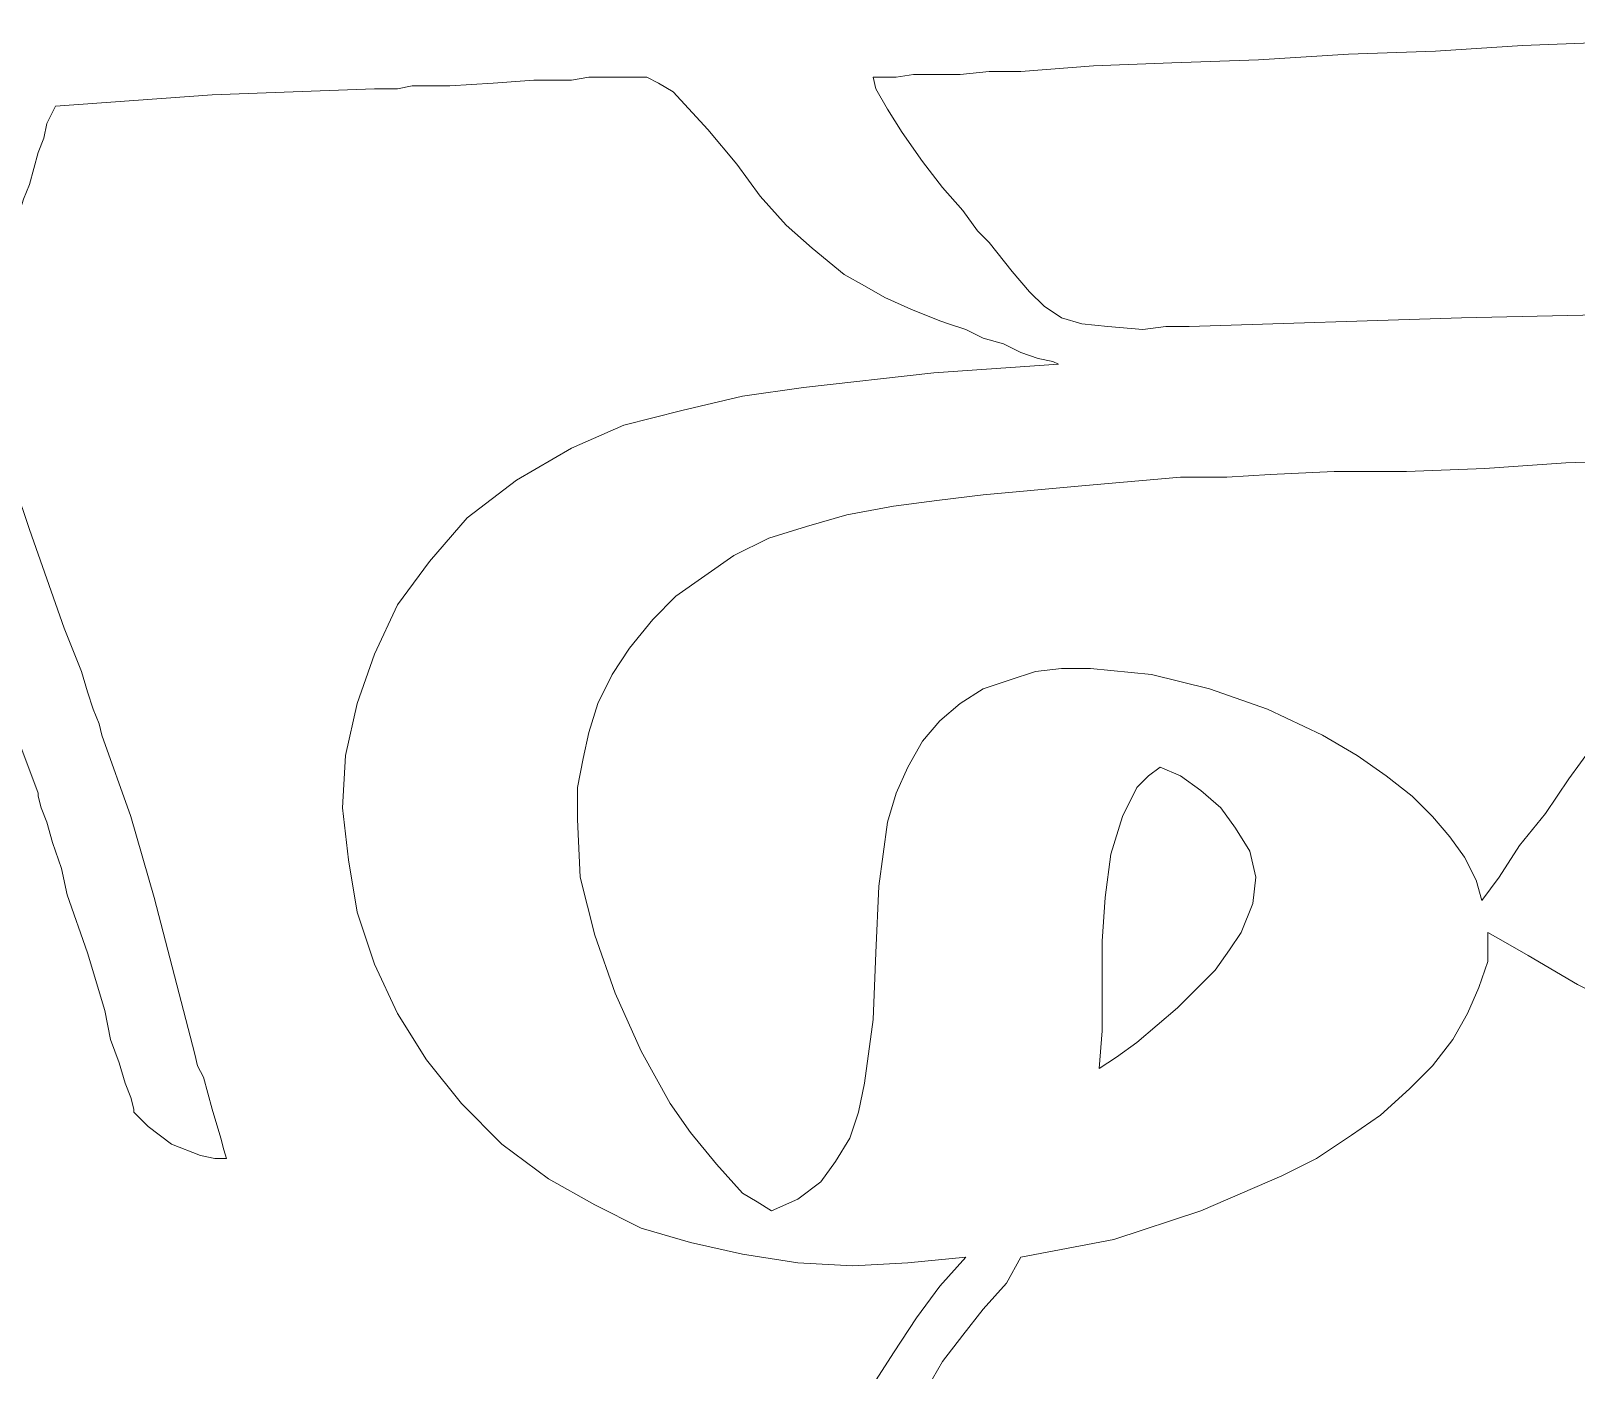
# Model space of a CAD drawing. Header units: centimetres. Extents: x -51 to 51, y -37 to 37.
# Drawn here: x -22.19 to -8.1, y -20.73 to -8.51 of the extents above; entities that cross this region are included whole.
import ezdxf

# ---------------------------------------------------------------- set-up
doc = ezdxf.new("R2010")
doc.units = ezdxf.units.CM
doc.header["$MEASUREMENT"] = 0
doc.layers.add('Layer 1', color=7, linetype='Continuous')

msp = doc.modelspace()

# ---------------------------------------------------------------- linework, layer by layer
at = {"layer": 'Layer 1', "lineweight": 9}
for points, knots in [([(-5.86858, -8.51247), (-5.86858, -8.51247), (-5.89501, -8.51247), (-5.89501, -8.51247), (-5.89501, -8.51247), (-5.89501, -8.51247), (-5.97432, -8.51247), (-5.97432, -8.51247), (-5.97432, -8.51247), (-5.97432, -8.51247), (-6.08007, -8.51247), (-6.08007, -8.51247), (-6.08007, -8.51247), (-6.08007, -8.51247), (-6.23869, -8.53891), (-6.23869, -8.53891), (-6.23869, -8.53891), (-6.23869, -8.53891), (-6.42374, -8.53891), (-6.42374, -8.53891), (-6.42374, -8.53891), (-6.42374, -8.53891), (-6.66167, -8.56534), (-6.66167, -8.56534), (-6.66167, -8.56534), (-6.66167, -8.56534), (-6.92603, -8.56534), (-6.92603, -8.56534), (-6.92603, -8.56534), (-6.92603, -8.56534), (-7.21684, -8.59178), (-7.21684, -8.59178), (-7.21684, -8.59178), (-7.21684, -8.59178), (-7.87775, -8.61822), (-7.87775, -8.61822), (-7.87775, -8.61822), (-7.87775, -8.61822), (-8.59153, -8.64465), (-8.59153, -8.64465), (-8.59153, -8.64465), (-8.59153, -8.64465), (-9.38463, -8.69753), (-9.38463, -8.69753), (-9.38463, -8.69753), (-9.38463, -8.69753), (-10.17772, -8.72396), (-10.17772, -8.72396), (-10.17772, -8.72396), (-10.17772, -8.72396), (-10.99725, -8.77683), (-10.99725, -8.77683), (-10.99725, -8.77683), (-10.99725, -8.77683), (-11.79035, -8.80327), (-11.79035, -8.80327), (-11.79035, -8.80327), (-11.79035, -8.80327), (-12.50413, -8.82971), (-12.50413, -8.82971), (-12.50413, -8.82971), (-12.50413, -8.82971), (-13.16504, -8.88258), (-13.16504, -8.88258), (-13.16504, -8.88258), (-13.16504, -8.88258), (-13.45585, -8.88258), (-13.45585, -8.88258), (-13.45585, -8.88258), (-13.45585, -8.88258), (-13.72021, -8.90902), (-13.72021, -8.90902), (-13.72021, -8.90902), (-13.72021, -8.90902), (-13.95814, -8.90902), (-13.95814, -8.90902), (-13.95814, -8.90902), (-13.95814, -8.90902), (-14.14319, -8.90902), (-14.14319, -8.90902), (-14.14319, -8.90902), (-14.14319, -8.90902), (-14.30181, -8.93545), (-14.30181, -8.93545), (-14.30181, -8.93545), (-14.30181, -8.93545), (-14.40756, -8.93545), (-14.40756, -8.93545), (-14.40756, -8.93545), (-14.40756, -8.93545), (-14.48687, -8.93545), (-14.48687, -8.93545), (-14.48687, -8.93545), (-14.48687, -8.93545), (-14.5133, -8.93545), (-14.5133, -8.93545)], [0, 0, 0, 0, 0.04, 0.04, 0.04, 0.04, 0.08, 0.08, 0.08, 0.08, 0.12, 0.12, 0.12, 0.12, 0.16, 0.16, 0.16, 0.16, 0.2, 0.2, 0.2, 0.2, 0.24, 0.24, 0.24, 0.24, 0.28, 0.28, 0.28, 0.28, 0.32, 0.32, 0.32, 0.32, 0.36, 0.36, 0.36, 0.36, 0.4, 0.4, 0.4, 0.4, 0.44, 0.44, 0.44, 0.44, 0.48, 0.48, 0.48, 0.48, 0.52, 0.52, 0.52, 0.52, 0.56, 0.56, 0.56, 0.56, 0.6, 0.6, 0.6, 0.6, 0.64, 0.64, 0.64, 0.64, 0.68, 0.68, 0.68, 0.68, 0.72, 0.72, 0.72, 0.72, 0.76, 0.76, 0.76, 0.76, 0.8, 0.8, 0.8, 0.8, 0.84, 0.84, 0.84, 0.84, 0.88, 0.88, 0.88, 0.88, 0.92, 0.92, 0.92, 0.92, 1, 1, 1, 1]), ([(-16.91902, -8.93545), (-16.91902, -8.93545), (-16.94546, -8.93545), (-16.94546, -8.93545), (-16.94546, -8.93545), (-16.94546, -8.93545), (-16.99833, -8.93545), (-16.99833, -8.93545), (-16.99833, -8.93545), (-16.99833, -8.93545), (-17.10408, -8.93545), (-17.10408, -8.93545), (-17.10408, -8.93545), (-17.10408, -8.93545), (-17.2627, -8.96189), (-17.2627, -8.96189), (-17.2627, -8.96189), (-17.2627, -8.96189), (-17.60637, -8.96189), (-17.60637, -8.96189), (-17.60637, -8.96189), (-17.60637, -8.96189), (-17.97648, -8.98833), (-17.97648, -8.98833), (-17.97648, -8.98833), (-17.97648, -8.98833), (-18.37303, -9.01476), (-18.37303, -9.01476), (-18.37303, -9.01476), (-18.37303, -9.01476), (-18.71671, -9.01476), (-18.71671, -9.01476), (-18.71671, -9.01476), (-18.71671, -9.01476), (-18.84889, -9.0412), (-18.84889, -9.0412), (-18.84889, -9.0412), (-18.84889, -9.0412), (-18.95463, -9.0412), (-18.95463, -9.0412), (-18.95463, -9.0412), (-18.95463, -9.0412), (-19.03394, -9.0412), (-19.03394, -9.0412), (-19.03394, -9.0412), (-19.03394, -9.0412), (-19.06038, -9.0412), (-19.06038, -9.0412)], [0, 0, 0, 0, 0.07692308, 0.07692308, 0.07692308, 0.07692308, 0.15384615, 0.15384615, 0.15384615, 0.15384615, 0.23076923, 0.23076923, 0.23076923, 0.23076923, 0.30769231, 0.30769231, 0.30769231, 0.30769231, 0.38461538, 0.38461538, 0.38461538, 0.38461538, 0.46153846, 0.46153846, 0.46153846, 0.46153846, 0.53846154, 0.53846154, 0.53846154, 0.53846154, 0.61538462, 0.61538462, 0.61538462, 0.61538462, 0.69230769, 0.69230769, 0.69230769, 0.69230769, 0.76923077, 0.76923077, 0.76923077, 0.76923077, 0.84615385, 0.84615385, 0.84615385, 0.84615385, 1, 1, 1, 1]), ([(-16.33742, -9.06764), (-16.33742, -9.06764), (-16.4696, -8.98833), (-16.4696, -8.98833), (-16.4696, -8.98833), (-16.4696, -8.98833), (-16.57535, -8.93545), (-16.57535, -8.93545), (-16.57535, -8.93545), (-16.57535, -8.93545), (-16.73397, -8.93545), (-16.73397, -8.93545), (-16.73397, -8.93545), (-16.73397, -8.93545), (-16.91902, -8.93545), (-16.91902, -8.93545)], [0, 0, 0, 0, 0.2, 0.2, 0.2, 0.2, 0.4, 0.4, 0.4, 0.4, 0.6, 0.6, 0.6, 0.6, 1, 1, 1, 1]), ([(-14.5133, -8.93545), (-14.5133, -8.93545), (-14.48687, -9.0412), (-14.48687, -9.0412), (-14.48687, -9.0412), (-14.48687, -9.0412), (-14.38112, -9.22625), (-14.38112, -9.22625), (-14.38112, -9.22625), (-14.38112, -9.22625), (-14.24894, -9.43775), (-14.24894, -9.43775), (-14.24894, -9.43775), (-14.24894, -9.43775), (-14.06388, -9.70211), (-14.06388, -9.70211), (-14.06388, -9.70211), (-14.06388, -9.70211), (-13.87883, -9.94004), (-13.87883, -9.94004), (-13.87883, -9.94004), (-13.87883, -9.94004), (-13.69377, -10.15153), (-13.69377, -10.15153), (-13.69377, -10.15153), (-13.69377, -10.15153), (-13.56159, -10.33659), (-13.56159, -10.33659), (-13.56159, -10.33659), (-13.56159, -10.33659), (-13.45585, -10.44233), (-13.45585, -10.44233)], [0, 0, 0, 0, 0.11111111, 0.11111111, 0.11111111, 0.11111111, 0.22222222, 0.22222222, 0.22222222, 0.22222222, 0.33333333, 0.33333333, 0.33333333, 0.33333333, 0.44444444, 0.44444444, 0.44444444, 0.44444444, 0.55555556, 0.55555556, 0.55555556, 0.55555556, 0.66666667, 0.66666667, 0.66666667, 0.66666667, 0.77777778, 0.77777778, 0.77777778, 0.77777778, 1, 1, 1, 1]), ([(-19.06038, -9.0412), (-19.06038, -9.0412), (-19.8006, -9.06764), (-19.8006, -9.06764), (-19.8006, -9.06764), (-19.8006, -9.06764), (-20.54082, -9.09407), (-20.54082, -9.09407), (-20.54082, -9.09407), (-20.54082, -9.09407), (-21.25461, -9.14695), (-21.25461, -9.14695), (-21.25461, -9.14695), (-21.25461, -9.14695), (-21.96839, -9.19982), (-21.96839, -9.19982)], [0, 0, 0, 0, 0.2, 0.2, 0.2, 0.2, 0.4, 0.4, 0.4, 0.4, 0.6, 0.6, 0.6, 0.6, 1, 1, 1, 1]), ([(-13.90527, -11.15612), (-13.90527, -11.15612), (-14.16963, -11.05037), (-14.16963, -11.05037), (-14.16963, -11.05037), (-14.16963, -11.05037), (-14.40756, -10.94463), (-14.40756, -10.94463), (-14.40756, -10.94463), (-14.40756, -10.94463), (-14.59261, -10.83888), (-14.59261, -10.83888), (-14.59261, -10.83888), (-14.59261, -10.83888), (-14.77767, -10.73313), (-14.77767, -10.73313), (-14.77767, -10.73313), (-14.77767, -10.73313), (-15.06847, -10.49521), (-15.06847, -10.49521), (-15.06847, -10.49521), (-15.06847, -10.49521), (-15.3064, -10.28371), (-15.3064, -10.28371), (-15.3064, -10.28371), (-15.3064, -10.28371), (-15.54433, -10.01935), (-15.54433, -10.01935), (-15.54433, -10.01935), (-15.54433, -10.01935), (-15.75582, -9.72855), (-15.75582, -9.72855), (-15.75582, -9.72855), (-15.75582, -9.72855), (-16.02018, -9.41131), (-16.02018, -9.41131), (-16.02018, -9.41131), (-16.02018, -9.41131), (-16.33742, -9.06764), (-16.33742, -9.06764)], [0, 0, 0, 0, 0.09090909, 0.09090909, 0.09090909, 0.09090909, 0.18181818, 0.18181818, 0.18181818, 0.18181818, 0.27272727, 0.27272727, 0.27272727, 0.27272727, 0.36363636, 0.36363636, 0.36363636, 0.36363636, 0.45454545, 0.45454545, 0.45454545, 0.45454545, 0.54545455, 0.54545455, 0.54545455, 0.54545455, 0.63636364, 0.63636364, 0.63636364, 0.63636364, 0.72727273, 0.72727273, 0.72727273, 0.72727273, 0.81818182, 0.81818182, 0.81818182, 0.81818182, 1, 1, 1, 1]), ([(-21.96839, -9.19982), (-21.96839, -9.19982), (-21.99483, -9.25269), (-21.99483, -9.25269), (-21.99483, -9.25269), (-21.99483, -9.25269), (-22.0477, -9.35844), (-22.0477, -9.35844), (-22.0477, -9.35844), (-22.0477, -9.35844), (-22.07414, -9.49062), (-22.07414, -9.49062), (-22.07414, -9.49062), (-22.07414, -9.49062), (-22.12701, -9.6228), (-22.12701, -9.6228), (-22.12701, -9.6228), (-22.12701, -9.6228), (-22.20632, -9.9136), (-22.20632, -9.9136), (-22.20632, -9.9136), (-22.20632, -9.9136), (-22.25919, -10.04579), (-22.25919, -10.04579), (-22.25919, -10.04579), (-22.25919, -10.04579), (-22.28563, -10.1251), (-22.28563, -10.1251)], [0, 0, 0, 0, 0.125, 0.125, 0.125, 0.125, 0.25, 0.25, 0.25, 0.25, 0.375, 0.375, 0.375, 0.375, 0.5, 0.5, 0.5, 0.5, 0.625, 0.625, 0.625, 0.625, 0.75, 0.75, 0.75, 0.75, 1, 1, 1, 1]), ([(-13.45585, -10.44233), (-13.45585, -10.44233), (-13.24435, -10.7067), (-13.24435, -10.7067), (-13.24435, -10.7067), (-13.24435, -10.7067), (-13.08573, -10.89175), (-13.08573, -10.89175), (-13.08573, -10.89175), (-13.08573, -10.89175), (-12.95355, -11.02394), (-12.95355, -11.02394), (-12.95355, -11.02394), (-12.95355, -11.02394), (-12.79493, -11.12968), (-12.79493, -11.12968), (-12.79493, -11.12968), (-12.79493, -11.12968), (-12.60988, -11.18255), (-12.60988, -11.18255), (-12.60988, -11.18255), (-12.60988, -11.18255), (-12.37195, -11.20899), (-12.37195, -11.20899), (-12.37195, -11.20899), (-12.37195, -11.20899), (-12.05471, -11.23543), (-12.05471, -11.23543), (-12.05471, -11.23543), (-12.05471, -11.23543), (-11.84322, -11.20899), (-11.84322, -11.20899), (-11.84322, -11.20899), (-11.84322, -11.20899), (-11.63173, -11.20899), (-11.63173, -11.20899)], [0, 0, 0, 0, 0.1, 0.1, 0.1, 0.1, 0.2, 0.2, 0.2, 0.2, 0.3, 0.3, 0.3, 0.3, 0.4, 0.4, 0.4, 0.4, 0.5, 0.5, 0.5, 0.5, 0.6, 0.6, 0.6, 0.6, 0.7, 0.7, 0.7, 0.7, 0.8, 0.8, 0.8, 0.8, 1, 1, 1, 1]), ([(-11.63173, -11.20899), (-11.63173, -11.20899), (-9.1467, -11.12968), (-9.1467, -11.12968), (-9.1467, -11.12968), (-9.1467, -11.12968), (-7.90418, -11.10325), (-7.90418, -11.10325), (-7.90418, -11.10325), (-7.90418, -11.10325), (-6.66167, -11.02394), (-6.66167, -11.02394)], [0, 0, 0, 0, 0.25, 0.25, 0.25, 0.25, 0.5, 0.5, 0.5, 0.5, 1, 1, 1, 1]), ([(-12.82137, -11.55267), (-12.82137, -11.55267), (-12.87424, -11.52623), (-12.87424, -11.52623), (-12.87424, -11.52623), (-12.87424, -11.52623), (-13.00643, -11.49979), (-13.00643, -11.49979), (-13.00643, -11.49979), (-13.00643, -11.49979), (-13.16504, -11.44692), (-13.16504, -11.44692), (-13.16504, -11.44692), (-13.16504, -11.44692), (-13.32366, -11.36761), (-13.32366, -11.36761), (-13.32366, -11.36761), (-13.32366, -11.36761), (-13.50872, -11.31474), (-13.50872, -11.31474), (-13.50872, -11.31474), (-13.50872, -11.31474), (-13.66734, -11.23543), (-13.66734, -11.23543), (-13.66734, -11.23543), (-13.66734, -11.23543), (-13.82596, -11.18255), (-13.82596, -11.18255), (-13.82596, -11.18255), (-13.82596, -11.18255), (-13.90527, -11.15612), (-13.90527, -11.15612)], [0, 0, 0, 0, 0.11111111, 0.11111111, 0.11111111, 0.11111111, 0.22222222, 0.22222222, 0.22222222, 0.22222222, 0.33333333, 0.33333333, 0.33333333, 0.33333333, 0.44444444, 0.44444444, 0.44444444, 0.44444444, 0.55555556, 0.55555556, 0.55555556, 0.55555556, 0.66666667, 0.66666667, 0.66666667, 0.66666667, 0.77777778, 0.77777778, 0.77777778, 0.77777778, 1, 1, 1, 1]), ([(-17.2627, -12.31932), (-17.2627, -12.31932), (-16.78684, -12.10783), (-16.78684, -12.10783), (-16.78684, -12.10783), (-16.78684, -12.10783), (-16.25811, -11.97565), (-16.25811, -11.97565), (-16.25811, -11.97565), (-16.25811, -11.97565), (-15.70295, -11.84347), (-15.70295, -11.84347), (-15.70295, -11.84347), (-15.70295, -11.84347), (-15.14778, -11.76416), (-15.14778, -11.76416), (-15.14778, -11.76416), (-15.14778, -11.76416), (-13.95814, -11.63197), (-13.95814, -11.63197), (-13.95814, -11.63197), (-13.95814, -11.63197), (-12.82137, -11.55267), (-12.82137, -11.55267)], [0, 0, 0, 0, 0.14285714, 0.14285714, 0.14285714, 0.14285714, 0.28571429, 0.28571429, 0.28571429, 0.28571429, 0.42857143, 0.42857143, 0.42857143, 0.42857143, 0.57142857, 0.57142857, 0.57142857, 0.57142857, 0.71428571, 0.71428571, 0.71428571, 0.71428571, 1, 1, 1, 1]), ([(1.26927, -11.71128), (1.26927, -11.71128), (0.68767, -11.79059), (0.68767, -11.79059), (0.68767, -11.79059), (0.68767, -11.79059), (0.02676, -11.89634), (0.02676, -11.89634), (0.02676, -11.89634), (0.02676, -11.89634), (-0.68702, -11.97565), (-0.68702, -11.97565), (-0.68702, -11.97565), (-0.68702, -11.97565), (-1.45368, -12.05496), (-1.45368, -12.05496), (-1.45368, -12.05496), (-1.45368, -12.05496), (-2.24678, -12.10783), (-2.24678, -12.10783), (-2.24678, -12.10783), (-2.24678, -12.10783), (-3.09274, -12.18714), (-3.09274, -12.18714), (-3.09274, -12.18714), (-3.09274, -12.18714), (-4.81112, -12.29289), (-4.81112, -12.29289), (-4.81112, -12.29289), (-4.81112, -12.29289), (-6.55592, -12.39863), (-6.55592, -12.39863), (-6.55592, -12.39863), (-6.55592, -12.39863), (-7.37545, -12.42507), (-7.37545, -12.42507), (-7.37545, -12.42507), (-7.37545, -12.42507), (-8.19499, -12.45151), (-8.19499, -12.45151), (-8.19499, -12.45151), (-8.19499, -12.45151), (-8.93521, -12.50438), (-8.93521, -12.50438), (-8.93521, -12.50438), (-8.93521, -12.50438), (-9.64899, -12.53082), (-9.64899, -12.53082), (-9.64899, -12.53082), (-9.64899, -12.53082), (-10.3099, -12.53082), (-10.3099, -12.53082), (-10.3099, -12.53082), (-10.3099, -12.53082), (-10.89151, -12.55725), (-10.89151, -12.55725)], [0, 0, 0, 0, 0.06666667, 0.06666667, 0.06666667, 0.06666667, 0.13333333, 0.13333333, 0.13333333, 0.13333333, 0.2, 0.2, 0.2, 0.2, 0.26666667, 0.26666667, 0.26666667, 0.26666667, 0.33333333, 0.33333333, 0.33333333, 0.33333333, 0.4, 0.4, 0.4, 0.4, 0.46666667, 0.46666667, 0.46666667, 0.46666667, 0.53333333, 0.53333333, 0.53333333, 0.53333333, 0.6, 0.6, 0.6, 0.6, 0.66666667, 0.66666667, 0.66666667, 0.66666667, 0.73333333, 0.73333333, 0.73333333, 0.73333333, 0.8, 0.8, 0.8, 0.8, 0.86666667, 0.86666667, 0.86666667, 0.86666667, 1, 1, 1, 1]), ([(-22.57643, -12.21358), (-22.57643, -12.21358), (-22.52356, -12.26645), (-22.52356, -12.26645), (-22.52356, -12.26645), (-22.52356, -12.26645), (-22.47069, -12.3722), (-22.47069, -12.3722), (-22.47069, -12.3722), (-22.47069, -12.3722), (-22.41781, -12.50438), (-22.41781, -12.50438), (-22.41781, -12.50438), (-22.41781, -12.50438), (-22.3385, -12.663), (-22.3385, -12.663), (-22.3385, -12.663), (-22.3385, -12.663), (-22.20632, -13.05954), (-22.20632, -13.05954), (-22.20632, -13.05954), (-22.20632, -13.05954), (-22.0477, -13.50896), (-22.0477, -13.50896), (-22.0477, -13.50896), (-22.0477, -13.50896), (-21.88908, -13.95839), (-21.88908, -13.95839), (-21.88908, -13.95839), (-21.88908, -13.95839), (-21.73046, -14.35493), (-21.73046, -14.35493), (-21.73046, -14.35493), (-21.73046, -14.35493), (-21.67759, -14.53999), (-21.67759, -14.53999), (-21.67759, -14.53999), (-21.67759, -14.53999), (-21.62472, -14.69861), (-21.62472, -14.69861), (-21.62472, -14.69861), (-21.62472, -14.69861), (-21.57185, -14.83079), (-21.57185, -14.83079), (-21.57185, -14.83079), (-21.57185, -14.83079), (-21.54541, -14.93653), (-21.54541, -14.93653)], [0, 0, 0, 0, 0.07692308, 0.07692308, 0.07692308, 0.07692308, 0.15384615, 0.15384615, 0.15384615, 0.15384615, 0.23076923, 0.23076923, 0.23076923, 0.23076923, 0.30769231, 0.30769231, 0.30769231, 0.30769231, 0.38461538, 0.38461538, 0.38461538, 0.38461538, 0.46153846, 0.46153846, 0.46153846, 0.46153846, 0.53846154, 0.53846154, 0.53846154, 0.53846154, 0.61538462, 0.61538462, 0.61538462, 0.61538462, 0.69230769, 0.69230769, 0.69230769, 0.69230769, 0.76923077, 0.76923077, 0.76923077, 0.76923077, 0.84615385, 0.84615385, 0.84615385, 0.84615385, 1, 1, 1, 1]), ([(-17.47419, -18.98132), (-17.47419, -18.98132), (-17.89717, -18.66408), (-17.89717, -18.66408), (-17.89717, -18.66408), (-17.89717, -18.66408), (-18.26729, -18.29397), (-18.26729, -18.29397), (-18.26729, -18.29397), (-18.26729, -18.29397), (-18.58452, -17.89742), (-18.58452, -17.89742), (-18.58452, -17.89742), (-18.58452, -17.89742), (-18.84889, -17.47444), (-18.84889, -17.47444), (-18.84889, -17.47444), (-18.84889, -17.47444), (-19.06038, -17.02502), (-19.06038, -17.02502), (-19.06038, -17.02502), (-19.06038, -17.02502), (-19.219, -16.54916), (-19.219, -16.54916), (-19.219, -16.54916), (-19.219, -16.54916), (-19.29831, -16.0733), (-19.29831, -16.0733), (-19.29831, -16.0733), (-19.29831, -16.0733), (-19.35118, -15.59745), (-19.35118, -15.59745), (-19.35118, -15.59745), (-19.35118, -15.59745), (-19.32474, -15.12159), (-19.32474, -15.12159), (-19.32474, -15.12159), (-19.32474, -15.12159), (-19.219, -14.64573), (-19.219, -14.64573), (-19.219, -14.64573), (-19.219, -14.64573), (-19.06038, -14.19631), (-19.06038, -14.19631), (-19.06038, -14.19631), (-19.06038, -14.19631), (-18.84889, -13.74689), (-18.84889, -13.74689), (-18.84889, -13.74689), (-18.84889, -13.74689), (-18.55809, -13.35035), (-18.55809, -13.35035), (-18.55809, -13.35035), (-18.55809, -13.35035), (-18.21441, -12.9538), (-18.21441, -12.9538), (-18.21441, -12.9538), (-18.21441, -12.9538), (-17.76499, -12.61012), (-17.76499, -12.61012), (-17.76499, -12.61012), (-17.76499, -12.61012), (-17.2627, -12.31932), (-17.2627, -12.31932)], [0, 0, 0, 0, 0.05882353, 0.05882353, 0.05882353, 0.05882353, 0.11764706, 0.11764706, 0.11764706, 0.11764706, 0.17647059, 0.17647059, 0.17647059, 0.17647059, 0.23529412, 0.23529412, 0.23529412, 0.23529412, 0.29411765, 0.29411765, 0.29411765, 0.29411765, 0.35294118, 0.35294118, 0.35294118, 0.35294118, 0.41176471, 0.41176471, 0.41176471, 0.41176471, 0.47058824, 0.47058824, 0.47058824, 0.47058824, 0.52941176, 0.52941176, 0.52941176, 0.52941176, 0.58823529, 0.58823529, 0.58823529, 0.58823529, 0.64705882, 0.64705882, 0.64705882, 0.64705882, 0.70588235, 0.70588235, 0.70588235, 0.70588235, 0.76470588, 0.76470588, 0.76470588, 0.76470588, 0.82352941, 0.82352941, 0.82352941, 0.82352941, 0.88235294, 0.88235294, 0.88235294, 0.88235294, 1, 1, 1, 1]), ([(-10.89151, -12.55725), (-10.89151, -12.55725), (-11.28805, -12.58369), (-11.28805, -12.58369), (-11.28805, -12.58369), (-11.28805, -12.58369), (-11.71104, -12.58369), (-11.71104, -12.58369), (-11.71104, -12.58369), (-11.71104, -12.58369), (-12.60988, -12.663), (-12.60988, -12.663), (-12.60988, -12.663), (-12.60988, -12.663), (-13.50872, -12.74231), (-13.50872, -12.74231), (-13.50872, -12.74231), (-13.50872, -12.74231), (-13.9317, -12.79518), (-13.9317, -12.79518), (-13.9317, -12.79518), (-13.9317, -12.79518), (-14.32825, -12.84805), (-14.32825, -12.84805)], [0, 0, 0, 0, 0.14285714, 0.14285714, 0.14285714, 0.14285714, 0.28571429, 0.28571429, 0.28571429, 0.28571429, 0.42857143, 0.42857143, 0.42857143, 0.42857143, 0.57142857, 0.57142857, 0.57142857, 0.57142857, 0.71428571, 0.71428571, 0.71428571, 0.71428571, 1, 1, 1, 1]), ([(-22.12701, -15.46526), (-22.12701, -15.46526), (-22.28563, -15.04228), (-22.28563, -15.04228), (-22.28563, -15.04228), (-22.28563, -15.04228), (-22.41781, -14.67217), (-22.41781, -14.67217), (-22.41781, -14.67217), (-22.41781, -14.67217), (-22.52356, -14.3285), (-22.52356, -14.3285), (-22.52356, -14.3285), (-22.52356, -14.3285), (-22.6293, -14.01126), (-22.6293, -14.01126), (-22.6293, -14.01126), (-22.6293, -14.01126), (-22.86723, -13.35035), (-22.86723, -13.35035), (-22.86723, -13.35035), (-22.86723, -13.35035), (-22.99942, -13.03311), (-22.99942, -13.03311), (-22.99942, -13.03311), (-22.99942, -13.03311), (-23.1316, -12.68943), (-23.1316, -12.68943)], [0, 0, 0, 0, 0.125, 0.125, 0.125, 0.125, 0.25, 0.25, 0.25, 0.25, 0.375, 0.375, 0.375, 0.375, 0.5, 0.5, 0.5, 0.5, 0.625, 0.625, 0.625, 0.625, 0.75, 0.75, 0.75, 0.75, 1, 1, 1, 1]), ([(-14.32825, -12.84805), (-14.32825, -12.84805), (-14.75123, -12.92736), (-14.75123, -12.92736), (-14.75123, -12.92736), (-14.75123, -12.92736), (-15.12134, -13.03311), (-15.12134, -13.03311), (-15.12134, -13.03311), (-15.12134, -13.03311), (-15.46502, -13.13885), (-15.46502, -13.13885), (-15.46502, -13.13885), (-15.46502, -13.13885), (-15.78226, -13.29747), (-15.78226, -13.29747), (-15.78226, -13.29747), (-15.78226, -13.29747), (-16.04662, -13.48253), (-16.04662, -13.48253), (-16.04662, -13.48253), (-16.04662, -13.48253), (-16.31099, -13.66758), (-16.31099, -13.66758), (-16.31099, -13.66758), (-16.31099, -13.66758), (-16.52248, -13.87908), (-16.52248, -13.87908), (-16.52248, -13.87908), (-16.52248, -13.87908), (-16.73397, -14.14344), (-16.73397, -14.14344)], [0, 0, 0, 0, 0.11111111, 0.11111111, 0.11111111, 0.11111111, 0.22222222, 0.22222222, 0.22222222, 0.22222222, 0.33333333, 0.33333333, 0.33333333, 0.33333333, 0.44444444, 0.44444444, 0.44444444, 0.44444444, 0.55555556, 0.55555556, 0.55555556, 0.55555556, 0.66666667, 0.66666667, 0.66666667, 0.66666667, 0.77777778, 0.77777778, 0.77777778, 0.77777778, 1, 1, 1, 1]), ([(-16.73397, -14.14344), (-16.73397, -14.14344), (-16.89259, -14.38137), (-16.89259, -14.38137), (-16.89259, -14.38137), (-16.89259, -14.38137), (-17.02477, -14.64573), (-17.02477, -14.64573), (-17.02477, -14.64573), (-17.02477, -14.64573), (-17.10408, -14.9101), (-17.10408, -14.9101), (-17.10408, -14.9101), (-17.10408, -14.9101), (-17.15695, -15.14803), (-17.15695, -15.14803), (-17.15695, -15.14803), (-17.15695, -15.14803), (-17.20983, -15.41239), (-17.20983, -15.41239), (-17.20983, -15.41239), (-17.20983, -15.41239), (-17.20983, -15.70319), (-17.20983, -15.70319), (-17.20983, -15.70319), (-17.20983, -15.70319), (-17.18339, -16.23192), (-17.18339, -16.23192), (-17.18339, -16.23192), (-17.18339, -16.23192), (-17.05121, -16.76065), (-17.05121, -16.76065), (-17.05121, -16.76065), (-17.05121, -16.76065), (-16.86615, -17.28938), (-16.86615, -17.28938), (-16.86615, -17.28938), (-16.86615, -17.28938), (-16.62822, -17.81811), (-16.62822, -17.81811), (-16.62822, -17.81811), (-16.62822, -17.81811), (-16.36386, -18.29397), (-16.36386, -18.29397)], [0, 0, 0, 0, 0.08333333, 0.08333333, 0.08333333, 0.08333333, 0.16666667, 0.16666667, 0.16666667, 0.16666667, 0.25, 0.25, 0.25, 0.25, 0.33333333, 0.33333333, 0.33333333, 0.33333333, 0.41666667, 0.41666667, 0.41666667, 0.41666667, 0.5, 0.5, 0.5, 0.5, 0.58333333, 0.58333333, 0.58333333, 0.58333333, 0.66666667, 0.66666667, 0.66666667, 0.66666667, 0.75, 0.75, 0.75, 0.75, 0.83333333, 0.83333333, 0.83333333, 0.83333333, 1, 1, 1, 1]), ([(-14.19607, -15.22734), (-14.19607, -15.22734), (-14.06388, -14.98941), (-14.06388, -14.98941), (-14.06388, -14.98941), (-14.06388, -14.98941), (-13.90527, -14.80435), (-13.90527, -14.80435), (-13.90527, -14.80435), (-13.90527, -14.80435), (-13.72021, -14.64573), (-13.72021, -14.64573), (-13.72021, -14.64573), (-13.72021, -14.64573), (-13.50872, -14.51355), (-13.50872, -14.51355), (-13.50872, -14.51355), (-13.50872, -14.51355), (-13.27079, -14.43424), (-13.27079, -14.43424), (-13.27079, -14.43424), (-13.27079, -14.43424), (-13.03286, -14.35493), (-13.03286, -14.35493), (-13.03286, -14.35493), (-13.03286, -14.35493), (-12.79493, -14.3285), (-12.79493, -14.3285), (-12.79493, -14.3285), (-12.79493, -14.3285), (-12.53057, -14.3285), (-12.53057, -14.3285), (-12.53057, -14.3285), (-12.53057, -14.3285), (-11.9754, -14.38137), (-11.9754, -14.38137), (-11.9754, -14.38137), (-11.9754, -14.38137), (-11.44667, -14.51355), (-11.44667, -14.51355), (-11.44667, -14.51355), (-11.44667, -14.51355), (-10.91794, -14.69861), (-10.91794, -14.69861), (-10.91794, -14.69861), (-10.91794, -14.69861), (-10.41565, -14.93653), (-10.41565, -14.93653)], [0, 0, 0, 0, 0.07692308, 0.07692308, 0.07692308, 0.07692308, 0.15384615, 0.15384615, 0.15384615, 0.15384615, 0.23076923, 0.23076923, 0.23076923, 0.23076923, 0.30769231, 0.30769231, 0.30769231, 0.30769231, 0.38461538, 0.38461538, 0.38461538, 0.38461538, 0.46153846, 0.46153846, 0.46153846, 0.46153846, 0.53846154, 0.53846154, 0.53846154, 0.53846154, 0.61538462, 0.61538462, 0.61538462, 0.61538462, 0.69230769, 0.69230769, 0.69230769, 0.69230769, 0.76923077, 0.76923077, 0.76923077, 0.76923077, 0.84615385, 0.84615385, 0.84615385, 0.84615385, 1, 1, 1, 1]), ([(-8.96164, -16.44341), (-8.96164, -16.44341), (-8.80302, -16.23192), (-8.80302, -16.23192), (-8.80302, -16.23192), (-8.80302, -16.23192), (-8.61797, -15.94112), (-8.61797, -15.94112), (-8.61797, -15.94112), (-8.61797, -15.94112), (-8.38004, -15.65032), (-8.38004, -15.65032), (-8.38004, -15.65032), (-8.38004, -15.65032), (-8.16855, -15.33308), (-8.16855, -15.33308), (-8.16855, -15.33308), (-8.16855, -15.33308), (-7.95706, -15.04228), (-7.95706, -15.04228), (-7.95706, -15.04228), (-7.95706, -15.04228), (-7.79844, -14.80435), (-7.79844, -14.80435), (-7.79844, -14.80435), (-7.79844, -14.80435), (-7.69269, -14.64573), (-7.69269, -14.64573), (-7.69269, -14.64573), (-7.69269, -14.64573), (-7.63982, -14.6193), (-7.63982, -14.6193), (-7.63982, -14.6193), (-7.63982, -14.6193), (-7.63982, -14.59286), (-7.63982, -14.59286)], [0, 0, 0, 0, 0.1, 0.1, 0.1, 0.1, 0.2, 0.2, 0.2, 0.2, 0.3, 0.3, 0.3, 0.3, 0.4, 0.4, 0.4, 0.4, 0.5, 0.5, 0.5, 0.5, 0.6, 0.6, 0.6, 0.6, 0.7, 0.7, 0.7, 0.7, 0.8, 0.8, 0.8, 0.8, 1, 1, 1, 1]), ([(-21.54541, -14.93653), (-21.54541, -14.93653), (-21.28104, -15.67676), (-21.28104, -15.67676), (-21.28104, -15.67676), (-21.28104, -15.67676), (-21.06955, -16.41698), (-21.06955, -16.41698), (-21.06955, -16.41698), (-21.06955, -16.41698), (-20.8845, -17.13076), (-20.8845, -17.13076), (-20.8845, -17.13076), (-20.8845, -17.13076), (-20.69944, -17.84455), (-20.69944, -17.84455)], [0, 0, 0, 0, 0.2, 0.2, 0.2, 0.2, 0.4, 0.4, 0.4, 0.4, 0.6, 0.6, 0.6, 0.6, 1, 1, 1, 1]), ([(-10.41565, -14.93653), (-10.41565, -14.93653), (-10.09841, -15.12159), (-10.09841, -15.12159), (-10.09841, -15.12159), (-10.09841, -15.12159), (-9.83405, -15.30665), (-9.83405, -15.30665), (-9.83405, -15.30665), (-9.83405, -15.30665), (-9.59612, -15.4917), (-9.59612, -15.4917), (-9.59612, -15.4917), (-9.59612, -15.4917), (-9.41106, -15.67676), (-9.41106, -15.67676), (-9.41106, -15.67676), (-9.41106, -15.67676), (-9.25245, -15.86181), (-9.25245, -15.86181), (-9.25245, -15.86181), (-9.25245, -15.86181), (-9.12026, -16.04687), (-9.12026, -16.04687), (-9.12026, -16.04687), (-9.12026, -16.04687), (-9.01452, -16.25836), (-9.01452, -16.25836), (-9.01452, -16.25836), (-9.01452, -16.25836), (-8.96164, -16.44341), (-8.96164, -16.44341)], [0, 0, 0, 0, 0.11111111, 0.11111111, 0.11111111, 0.11111111, 0.22222222, 0.22222222, 0.22222222, 0.22222222, 0.33333333, 0.33333333, 0.33333333, 0.33333333, 0.44444444, 0.44444444, 0.44444444, 0.44444444, 0.55555556, 0.55555556, 0.55555556, 0.55555556, 0.66666667, 0.66666667, 0.66666667, 0.66666667, 0.77777778, 0.77777778, 0.77777778, 0.77777778, 1, 1, 1, 1]), ([(-15.43858, -19.27212), (-15.43858, -19.27212), (-15.20065, -19.16637), (-15.20065, -19.16637), (-15.20065, -19.16637), (-15.20065, -19.16637), (-14.98916, -19.00775), (-14.98916, -19.00775), (-14.98916, -19.00775), (-14.98916, -19.00775), (-14.85698, -18.8227), (-14.85698, -18.8227), (-14.85698, -18.8227), (-14.85698, -18.8227), (-14.7248, -18.61121), (-14.7248, -18.61121), (-14.7248, -18.61121), (-14.7248, -18.61121), (-14.64549, -18.37328), (-14.64549, -18.37328), (-14.64549, -18.37328), (-14.64549, -18.37328), (-14.59261, -18.10891), (-14.59261, -18.10891), (-14.59261, -18.10891), (-14.59261, -18.10891), (-14.5133, -17.52731), (-14.5133, -17.52731), (-14.5133, -17.52731), (-14.5133, -17.52731), (-14.48687, -16.91927), (-14.48687, -16.91927), (-14.48687, -16.91927), (-14.48687, -16.91927), (-14.46043, -16.31123), (-14.46043, -16.31123), (-14.46043, -16.31123), (-14.46043, -16.31123), (-14.38112, -15.72963), (-14.38112, -15.72963), (-14.38112, -15.72963), (-14.38112, -15.72963), (-14.30181, -15.46526), (-14.30181, -15.46526), (-14.30181, -15.46526), (-14.30181, -15.46526), (-14.19607, -15.22734), (-14.19607, -15.22734)], [0, 0, 0, 0, 0.07692308, 0.07692308, 0.07692308, 0.07692308, 0.15384615, 0.15384615, 0.15384615, 0.15384615, 0.23076923, 0.23076923, 0.23076923, 0.23076923, 0.30769231, 0.30769231, 0.30769231, 0.30769231, 0.38461538, 0.38461538, 0.38461538, 0.38461538, 0.46153846, 0.46153846, 0.46153846, 0.46153846, 0.53846154, 0.53846154, 0.53846154, 0.53846154, 0.61538462, 0.61538462, 0.61538462, 0.61538462, 0.69230769, 0.69230769, 0.69230769, 0.69230769, 0.76923077, 0.76923077, 0.76923077, 0.76923077, 0.84615385, 0.84615385, 0.84615385, 0.84615385, 1, 1, 1, 1]), ([(-12.45126, -17.97673), (-12.45126, -17.97673), (-12.42482, -17.63306), (-12.42482, -17.63306), (-12.42482, -17.63306), (-12.42482, -17.63306), (-12.42482, -17.23651), (-12.42482, -17.23651), (-12.42482, -17.23651), (-12.42482, -17.23651), (-12.42482, -16.81353), (-12.42482, -16.81353), (-12.42482, -16.81353), (-12.42482, -16.81353), (-12.39839, -16.41698), (-12.39839, -16.41698), (-12.39839, -16.41698), (-12.39839, -16.41698), (-12.34551, -16.02043), (-12.34551, -16.02043), (-12.34551, -16.02043), (-12.34551, -16.02043), (-12.23977, -15.67676), (-12.23977, -15.67676), (-12.23977, -15.67676), (-12.23977, -15.67676), (-12.10759, -15.41239), (-12.10759, -15.41239), (-12.10759, -15.41239), (-12.10759, -15.41239), (-12.00184, -15.30665), (-12.00184, -15.30665), (-12.00184, -15.30665), (-12.00184, -15.30665), (-11.89609, -15.22734), (-11.89609, -15.22734)], [0, 0, 0, 0, 0.1, 0.1, 0.1, 0.1, 0.2, 0.2, 0.2, 0.2, 0.3, 0.3, 0.3, 0.3, 0.4, 0.4, 0.4, 0.4, 0.5, 0.5, 0.5, 0.5, 0.6, 0.6, 0.6, 0.6, 0.7, 0.7, 0.7, 0.7, 0.8, 0.8, 0.8, 0.8, 1, 1, 1, 1]), ([(-11.89609, -15.22734), (-11.89609, -15.22734), (-11.71104, -15.30665), (-11.71104, -15.30665), (-11.71104, -15.30665), (-11.71104, -15.30665), (-11.52598, -15.43883), (-11.52598, -15.43883), (-11.52598, -15.43883), (-11.52598, -15.43883), (-11.34093, -15.59745), (-11.34093, -15.59745), (-11.34093, -15.59745), (-11.34093, -15.59745), (-11.20874, -15.7825), (-11.20874, -15.7825), (-11.20874, -15.7825), (-11.20874, -15.7825), (-11.07656, -15.99399), (-11.07656, -15.99399), (-11.07656, -15.99399), (-11.07656, -15.99399), (-11.02369, -16.23192), (-11.02369, -16.23192), (-11.02369, -16.23192), (-11.02369, -16.23192), (-11.05013, -16.46985), (-11.05013, -16.46985), (-11.05013, -16.46985), (-11.05013, -16.46985), (-11.15587, -16.73422), (-11.15587, -16.73422)], [0, 0, 0, 0, 0.11111111, 0.11111111, 0.11111111, 0.11111111, 0.22222222, 0.22222222, 0.22222222, 0.22222222, 0.33333333, 0.33333333, 0.33333333, 0.33333333, 0.44444444, 0.44444444, 0.44444444, 0.44444444, 0.55555556, 0.55555556, 0.55555556, 0.55555556, 0.66666667, 0.66666667, 0.66666667, 0.66666667, 0.77777778, 0.77777778, 0.77777778, 0.77777778, 1, 1, 1, 1]), ([(-21.25461, -18.37328), (-21.25461, -18.37328), (-21.25461, -18.34684), (-21.25461, -18.34684), (-21.25461, -18.34684), (-21.25461, -18.34684), (-21.28104, -18.2411), (-21.28104, -18.2411), (-21.28104, -18.2411), (-21.28104, -18.2411), (-21.33392, -18.10891), (-21.33392, -18.10891), (-21.33392, -18.10891), (-21.33392, -18.10891), (-21.38679, -17.92386), (-21.38679, -17.92386), (-21.38679, -17.92386), (-21.38679, -17.92386), (-21.4661, -17.71237), (-21.4661, -17.71237), (-21.4661, -17.71237), (-21.4661, -17.71237), (-21.51897, -17.448), (-21.51897, -17.448), (-21.51897, -17.448), (-21.51897, -17.448), (-21.67759, -16.91927), (-21.67759, -16.91927), (-21.67759, -16.91927), (-21.67759, -16.91927), (-21.86265, -16.39054), (-21.86265, -16.39054), (-21.86265, -16.39054), (-21.86265, -16.39054), (-21.91552, -16.15261), (-21.91552, -16.15261), (-21.91552, -16.15261), (-21.91552, -16.15261), (-21.99483, -15.91468), (-21.99483, -15.91468), (-21.99483, -15.91468), (-21.99483, -15.91468), (-22.0477, -15.72963), (-22.0477, -15.72963), (-22.0477, -15.72963), (-22.0477, -15.72963), (-22.10058, -15.59745), (-22.10058, -15.59745), (-22.10058, -15.59745), (-22.10058, -15.59745), (-22.12701, -15.4917), (-22.12701, -15.4917), (-22.12701, -15.4917), (-22.12701, -15.4917), (-22.12701, -15.46526), (-22.12701, -15.46526)], [0, 0, 0, 0, 0.06666667, 0.06666667, 0.06666667, 0.06666667, 0.13333333, 0.13333333, 0.13333333, 0.13333333, 0.2, 0.2, 0.2, 0.2, 0.26666667, 0.26666667, 0.26666667, 0.26666667, 0.33333333, 0.33333333, 0.33333333, 0.33333333, 0.4, 0.4, 0.4, 0.4, 0.46666667, 0.46666667, 0.46666667, 0.46666667, 0.53333333, 0.53333333, 0.53333333, 0.53333333, 0.6, 0.6, 0.6, 0.6, 0.66666667, 0.66666667, 0.66666667, 0.66666667, 0.73333333, 0.73333333, 0.73333333, 0.73333333, 0.8, 0.8, 0.8, 0.8, 0.86666667, 0.86666667, 0.86666667, 0.86666667, 1, 1, 1, 1]), ([(-8.90877, -16.73422), (-8.90877, -16.73422), (-8.90877, -16.99858), (-8.90877, -16.99858), (-8.90877, -16.99858), (-8.90877, -16.99858), (-8.98808, -17.23651), (-8.98808, -17.23651), (-8.98808, -17.23651), (-8.98808, -17.23651), (-9.09383, -17.47444), (-9.09383, -17.47444), (-9.09383, -17.47444), (-9.09383, -17.47444), (-9.22601, -17.71237), (-9.22601, -17.71237), (-9.22601, -17.71237), (-9.22601, -17.71237), (-9.41106, -17.95029), (-9.41106, -17.95029), (-9.41106, -17.95029), (-9.41106, -17.95029), (-9.62256, -18.16179), (-9.62256, -18.16179), (-9.62256, -18.16179), (-9.62256, -18.16179), (-9.88692, -18.39971), (-9.88692, -18.39971), (-9.88692, -18.39971), (-9.88692, -18.39971), (-10.15129, -18.58477), (-10.15129, -18.58477), (-10.15129, -18.58477), (-10.15129, -18.58477), (-10.46852, -18.79626), (-10.46852, -18.79626), (-10.46852, -18.79626), (-10.46852, -18.79626), (-10.78576, -18.95488), (-10.78576, -18.95488), (-10.78576, -18.95488), (-10.78576, -18.95488), (-11.52598, -19.27212), (-11.52598, -19.27212), (-11.52598, -19.27212), (-11.52598, -19.27212), (-12.31908, -19.53648), (-12.31908, -19.53648), (-12.31908, -19.53648), (-12.31908, -19.53648), (-13.16504, -19.6951), (-13.16504, -19.6951)], [0, 0, 0, 0, 0.07142857, 0.07142857, 0.07142857, 0.07142857, 0.14285714, 0.14285714, 0.14285714, 0.14285714, 0.21428571, 0.21428571, 0.21428571, 0.21428571, 0.28571429, 0.28571429, 0.28571429, 0.28571429, 0.35714286, 0.35714286, 0.35714286, 0.35714286, 0.42857143, 0.42857143, 0.42857143, 0.42857143, 0.5, 0.5, 0.5, 0.5, 0.57142857, 0.57142857, 0.57142857, 0.57142857, 0.64285714, 0.64285714, 0.64285714, 0.64285714, 0.71428571, 0.71428571, 0.71428571, 0.71428571, 0.78571429, 0.78571429, 0.78571429, 0.78571429, 0.85714286, 0.85714286, 0.85714286, 0.85714286, 1, 1, 1, 1]), ([(-11.15587, -16.73422), (-11.15587, -16.73422), (-11.26162, -16.89283), (-11.26162, -16.89283), (-11.26162, -16.89283), (-11.26162, -16.89283), (-11.3938, -17.07789), (-11.3938, -17.07789), (-11.3938, -17.07789), (-11.3938, -17.07789), (-11.73747, -17.42156), (-11.73747, -17.42156), (-11.73747, -17.42156), (-11.73747, -17.42156), (-12.10759, -17.7388), (-12.10759, -17.7388), (-12.10759, -17.7388), (-12.10759, -17.7388), (-12.29264, -17.87098), (-12.29264, -17.87098), (-12.29264, -17.87098), (-12.29264, -17.87098), (-12.45126, -17.97673), (-12.45126, -17.97673)], [0, 0, 0, 0, 0.14285714, 0.14285714, 0.14285714, 0.14285714, 0.28571429, 0.28571429, 0.28571429, 0.28571429, 0.42857143, 0.42857143, 0.42857143, 0.42857143, 0.57142857, 0.57142857, 0.57142857, 0.57142857, 0.71428571, 0.71428571, 0.71428571, 0.71428571, 1, 1, 1, 1]), ([(-7.29615, -17.58018), (-7.29615, -17.58018), (-7.45476, -17.50087), (-7.45476, -17.50087), (-7.45476, -17.50087), (-7.45476, -17.50087), (-7.66626, -17.42156), (-7.66626, -17.42156), (-7.66626, -17.42156), (-7.66626, -17.42156), (-8.08924, -17.21007), (-8.08924, -17.21007), (-8.08924, -17.21007), (-8.08924, -17.21007), (-8.53866, -16.94571), (-8.53866, -16.94571), (-8.53866, -16.94571), (-8.53866, -16.94571), (-8.72372, -16.83996), (-8.72372, -16.83996), (-8.72372, -16.83996), (-8.72372, -16.83996), (-8.90877, -16.73422), (-8.90877, -16.73422)], [0, 0, 0, 0, 0.14285714, 0.14285714, 0.14285714, 0.14285714, 0.28571429, 0.28571429, 0.28571429, 0.28571429, 0.42857143, 0.42857143, 0.42857143, 0.42857143, 0.57142857, 0.57142857, 0.57142857, 0.57142857, 0.71428571, 0.71428571, 0.71428571, 0.71428571, 1, 1, 1, 1]), ([(-20.69944, -17.84455), (-20.69944, -17.84455), (-20.67301, -17.95029), (-20.67301, -17.95029), (-20.67301, -17.95029), (-20.67301, -17.95029), (-20.62013, -18.05604), (-20.62013, -18.05604), (-20.62013, -18.05604), (-20.62013, -18.05604), (-20.54082, -18.34684), (-20.54082, -18.34684), (-20.54082, -18.34684), (-20.54082, -18.34684), (-20.46151, -18.61121), (-20.46151, -18.61121), (-20.46151, -18.61121), (-20.46151, -18.61121), (-20.43508, -18.71695), (-20.43508, -18.71695), (-20.43508, -18.71695), (-20.43508, -18.71695), (-20.40864, -18.79626), (-20.40864, -18.79626)], [0, 0, 0, 0, 0.14285714, 0.14285714, 0.14285714, 0.14285714, 0.28571429, 0.28571429, 0.28571429, 0.28571429, 0.42857143, 0.42857143, 0.42857143, 0.42857143, 0.57142857, 0.57142857, 0.57142857, 0.57142857, 0.71428571, 0.71428571, 0.71428571, 0.71428571, 1, 1, 1, 1]), ([(-16.36386, -18.29397), (-16.36386, -18.29397), (-16.1788, -18.55833), (-16.1788, -18.55833), (-16.1788, -18.55833), (-16.1788, -18.55833), (-15.94087, -18.84913), (-15.94087, -18.84913), (-15.94087, -18.84913), (-15.94087, -18.84913), (-15.70295, -19.1135), (-15.70295, -19.1135), (-15.70295, -19.1135), (-15.70295, -19.1135), (-15.57076, -19.19281), (-15.57076, -19.19281), (-15.57076, -19.19281), (-15.57076, -19.19281), (-15.43858, -19.27212), (-15.43858, -19.27212)], [0, 0, 0, 0, 0.16666667, 0.16666667, 0.16666667, 0.16666667, 0.33333333, 0.33333333, 0.33333333, 0.33333333, 0.5, 0.5, 0.5, 0.5, 0.66666667, 0.66666667, 0.66666667, 0.66666667, 1, 1, 1, 1]), ([(-20.40864, -18.79626), (-20.40864, -18.79626), (-20.51439, -18.79626), (-20.51439, -18.79626), (-20.51439, -18.79626), (-20.51439, -18.79626), (-20.64657, -18.76982), (-20.64657, -18.76982), (-20.64657, -18.76982), (-20.64657, -18.76982), (-20.91093, -18.66408), (-20.91093, -18.66408), (-20.91093, -18.66408), (-20.91093, -18.66408), (-21.12243, -18.50546), (-21.12243, -18.50546), (-21.12243, -18.50546), (-21.12243, -18.50546), (-21.20173, -18.42615), (-21.20173, -18.42615), (-21.20173, -18.42615), (-21.20173, -18.42615), (-21.25461, -18.37328), (-21.25461, -18.37328)], [0, 0, 0, 0, 0.14285714, 0.14285714, 0.14285714, 0.14285714, 0.28571429, 0.28571429, 0.28571429, 0.28571429, 0.42857143, 0.42857143, 0.42857143, 0.42857143, 0.57142857, 0.57142857, 0.57142857, 0.57142857, 0.71428571, 0.71428571, 0.71428571, 0.71428571, 1, 1, 1, 1]), ([(-13.66734, -19.6951), (-13.66734, -19.6951), (-14.19607, -19.74797), (-14.19607, -19.74797), (-14.19607, -19.74797), (-14.19607, -19.74797), (-14.69836, -19.77441), (-14.69836, -19.77441), (-14.69836, -19.77441), (-14.69836, -19.77441), (-15.20065, -19.74797), (-15.20065, -19.74797), (-15.20065, -19.74797), (-15.20065, -19.74797), (-15.70295, -19.66867), (-15.70295, -19.66867), (-15.70295, -19.66867), (-15.70295, -19.66867), (-16.1788, -19.56292), (-16.1788, -19.56292), (-16.1788, -19.56292), (-16.1788, -19.56292), (-16.62822, -19.43074), (-16.62822, -19.43074), (-16.62822, -19.43074), (-16.62822, -19.43074), (-17.05121, -19.21925), (-17.05121, -19.21925), (-17.05121, -19.21925), (-17.05121, -19.21925), (-17.47419, -18.98132), (-17.47419, -18.98132)], [0, 0, 0, 0, 0.11111111, 0.11111111, 0.11111111, 0.11111111, 0.22222222, 0.22222222, 0.22222222, 0.22222222, 0.33333333, 0.33333333, 0.33333333, 0.33333333, 0.44444444, 0.44444444, 0.44444444, 0.44444444, 0.55555556, 0.55555556, 0.55555556, 0.55555556, 0.66666667, 0.66666667, 0.66666667, 0.66666667, 0.77777778, 0.77777778, 0.77777778, 0.77777778, 1, 1, 1, 1]), ([(-14.5133, -20.85831), (-14.5133, -20.85831), (-14.32825, -20.56751), (-14.32825, -20.56751), (-14.32825, -20.56751), (-14.32825, -20.56751), (-14.11676, -20.25027), (-14.11676, -20.25027), (-14.11676, -20.25027), (-14.11676, -20.25027), (-13.90527, -19.95947), (-13.90527, -19.95947), (-13.90527, -19.95947), (-13.90527, -19.95947), (-13.66734, -19.6951), (-13.66734, -19.6951)], [0, 0, 0, 0, 0.2, 0.2, 0.2, 0.2, 0.4, 0.4, 0.4, 0.4, 0.6, 0.6, 0.6, 0.6, 1, 1, 1, 1]), ([(-13.16504, -19.6951), (-13.16504, -19.6951), (-13.29723, -19.93303), (-13.29723, -19.93303), (-13.29723, -19.93303), (-13.29723, -19.93303), (-13.50872, -20.17096), (-13.50872, -20.17096), (-13.50872, -20.17096), (-13.50872, -20.17096), (-13.69377, -20.40889), (-13.69377, -20.40889), (-13.69377, -20.40889), (-13.69377, -20.40889), (-13.87883, -20.64682), (-13.87883, -20.64682)], [0, 0, 0, 0, 0.2, 0.2, 0.2, 0.2, 0.4, 0.4, 0.4, 0.4, 0.6, 0.6, 0.6, 0.6, 1, 1, 1, 1]), ([(-13.87883, -20.64682), (-13.87883, -20.64682), (-14.06388, -20.96405), (-14.06388, -20.96405), (-14.06388, -20.96405), (-14.06388, -20.96405), (-14.16963, -21.22842), (-14.16963, -21.22842), (-14.16963, -21.22842), (-14.16963, -21.22842), (-14.16963, -21.51922), (-14.16963, -21.51922), (-14.16963, -21.51922), (-14.16963, -21.51922), (-14.14319, -21.6514), (-14.14319, -21.6514), (-14.14319, -21.6514), (-14.14319, -21.6514), (-14.09032, -21.83646), (-14.09032, -21.83646)], [0, 0, 0, 0, 0.16666667, 0.16666667, 0.16666667, 0.16666667, 0.33333333, 0.33333333, 0.33333333, 0.33333333, 0.5, 0.5, 0.5, 0.5, 0.66666667, 0.66666667, 0.66666667, 0.66666667, 1, 1, 1, 1])]:
    msp.add_open_spline(points, degree=3, knots=knots, dxfattribs=at)

doc.saveas('drawing.dxf')
